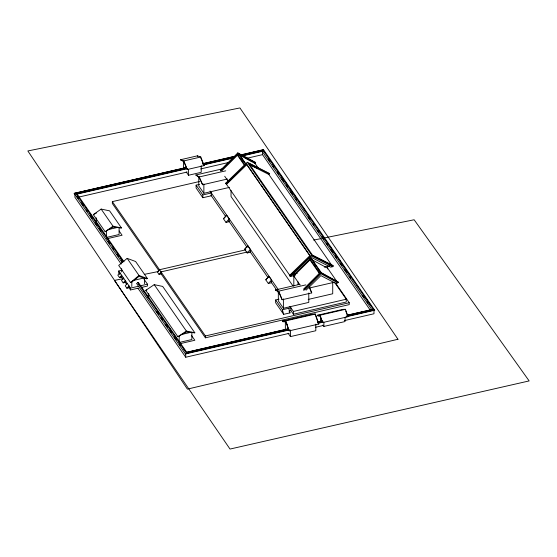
<?xml version="1.0" encoding="UTF-8"?>
<svg xmlns="http://www.w3.org/2000/svg" width="557" height="557" viewBox="0 0 557 557"><rect width="100%" height="100%" fill="white"/><g stroke="black" fill="none" stroke-linecap="round" stroke-linejoin="round"><path stroke-width="0.84" d="M242.852 155.828L262.208 151.358L263.475 149.652L374.722 310.228L345.988 316.863M136.472 283.29L185.418 353.946L186.686 352.233L288.094 328.818M331.331 264.638L268.864 174.473L269.386 173.805L268.961 173.199L247.294 162.24L225.703 183.183L226.128 183.796L226.65 184.221L246.904 164.566L246.389 164.141L226.128 183.796M246.389 164.141L309.831 255.726L289.577 275.381L289.995 275.993L290.517 276.418L292.634 275.931L311.586 257.522L330.621 267.158L332.738 266.671L333.253 266.002L332.835 265.39L312.421 255.071L248.972 163.486L269.386 173.805M239.016 154.839L255.141 163.528L255.663 162.881L238.222 153.481L220.774 170.936L220.356 170.324L237.797 152.876L255.245 162.268L254.716 162.916L258.545 168.444M306.078 290.183L320.881 275.604L335.683 283.346L337.8 282.852L338.329 282.204L321.257 272.631L311.523 258.587L310.729 258.156L309.936 258.956L309.936 259.882L319.662 273.926L317.873 275.722M223.496 218.762L226.65 215.239L229.185 218.908L229.185 221.693L226.017 222.431L223.475 218.762L226.65 215.239M226.031 222.424L229.185 218.908M244.648 249.285L247.795 245.769L250.337 249.432L250.337 252.224L247.162 252.955L244.627 249.292L247.795 245.769M247.183 252.955L250.337 249.432M265.793 279.816L268.947 276.3L271.482 279.962L271.482 282.754L268.314 283.485L265.773 279.823L268.947 276.3M268.335 283.478L271.482 279.962M119.511 277.581L121.628 275.235L121.628 277.094L119.511 277.581L117.819 275.144L119.936 272.791L119.936 274.03M123.605 278.089L121.496 280.443L123.188 282.879L125.297 282.392L125.297 280.533L123.188 282.879M127.316 283.443L125.2 285.79L126.892 288.234L129.008 287.746L129.008 285.88L126.892 288.234M159.462 269.602L157.346 271.948L159.037 274.392L161.154 273.905L161.154 272.046L159.037 274.392M221.895 170.741L237.428 155.208L237.428 154.282L244.725 164.809M300.132 285.142L293.811 276.014L309.936 259.882M303.607 289.055L319.662 273L309.936 258.956M309.511 284.084L312.498 281.097M303.433 290.267L320.881 272.812L338.329 282.204M304.568 290.065L320.881 273.745L337.8 282.852M289.995 275.993L311.586 255.043L333.253 266.002M127.156 258.364L118.69 265.417L130.533 282.51L131.591 282.267L138.999 276.39L146.4 278.848L147.459 278.604L135.616 261.512L127.156 258.364L138.999 275.464L147.459 278.604M130.533 282.51L138.999 275.464M93.311 214.619L101.151 209.084L109.611 210.852L121.461 227.952L112.994 227.11L105.155 231.712L93.311 214.619L96.403 213.066M105.155 231.712L112.994 226.184L121.461 227.952M145.767 290.329L154.226 284.655L162.686 286.423L194.832 332.821L186.372 331.986L177.913 336.727L145.767 290.329L146.825 290.086M177.913 336.727L186.372 331.06L194.832 332.821M180.482 159.748L197.401 155.842L200.785 157.004L204.168 165.61L187.249 169.516L183.866 161.843L180.482 159.748L183.866 160.91L200.785 157.004M122.136 262.591L74.172 193.363L186.059 167.532M203.006 163.612L234.365 156.371M241.146 154.804L263.475 149.652M186.553 167.566L74.172 193.363M202.637 163.849L234.803 156.42M240.735 155.055L262.841 149.951L373.239 309.309L374.722 310.228M82.52 191.789L90.123 190.034M96.883 188.475L107.021 186.135M108.712 185.746L112.096 184.966M113.781 184.569L121.391 182.814M123.076 182.424L126.46 181.645M130.686 180.67L140.824 178.331M147.584 176.764L157.722 174.425M159.413 174.035L162.79 173.255M164.482 172.865L172.085 171.11M173.777 170.72L177.161 169.941M181.387 168.959L186.456 167.789M203.354 163.89L208.422 162.721M210.114 162.331L213.491 161.544M215.183 161.154L217.717 160.569M219.409 160.179L222.786 159.399M229.547 157.84L234.615 156.67M248.13 153.551L253.971 152.2M255.642 151.817L258.984 151.044M76.393 193.913L186.95 168.381M202.985 164.684L233.369 157.666M241.808 155.716L262.521 150.933L262.521 154.651L370.022 309.824M123.181 261.776L75.655 193.175L77.138 194.101L187.055 168.715M203.959 164.809L232.708 158.174M78.934 197.046L187.222 172.043M200.764 168.917L228.683 162.47M247.294 158.167L262.521 154.651M186.212 171.918L188.517 175.246L201.209 172.315L201.209 165.701M227.486 179.013L202.602 184.764L199.176 177.425L195.792 175.002L222.382 168.862M225.766 170.825L199.218 176.952L195.834 174.995M158.877 270.66L112.347 203.493L112.347 201.634L199.49 181.512M198.793 176.583L198.793 185.968L203.869 193.293L229.505 187.375M108.121 229.609L117.423 227.465M106.429 237.442L119.114 234.511L119.114 227.897M106.847 238.765L122.08 235.249L119.114 230.974M119.678 274.281L118.69 272.853L118.69 270.994L122.074 270.215M159.525 269.727L245.825 249.801M161.022 271.886L247.35 252.008M132.65 280.61L144.493 277.873L144.493 283.659M118.69 270.994L130.533 288.094L138.15 286.333M139.842 285.943L147.459 284.181L147.459 286.047L141.534 287.412M129.057 287.816L130.533 289.953L138.15 288.192M293.435 274.253L297.201 273.369M324.271 267.123L329.73 265.87M293.811 276.014L295.217 275.687M309.281 286.646L311.739 292.898L282.127 299.736L278.744 292.063L275.36 289.967L299.896 284.307M275.36 289.967L278.744 291.137L305.821 284.885M309.038 288.08L334.137 282.288M288.742 308.265L290.002 312.874L283.659 314.336L275.631 302.75L275.631 299.958L279.015 299.179M308.188 299.436L332.724 293.769L332.724 282.608M278.326 291.555L278.326 300.933L283.402 308.258L308.78 302.395L308.78 293.024M181.721 334.437L191.023 332.285M289.167 310.952L290.858 310.562L293.393 314.225L346.273 302.012L346.273 299.227L334.91 282.831M289.891 306.378L293.393 311.44L346.273 299.227M112.347 201.634L205.408 335.962L349.232 302.75L349.232 304.609L205.408 337.82L160.862 273.515M180.029 342.263L191.873 339.533L191.873 332.09M180.447 343.585L194.832 340.264L191.371 335.265M282.399 321.104L312.011 314.266L315.394 314.051L318.778 324.035L289.167 330.872L285.783 321.821L282.817 321.709L282.399 321.104L285.783 320.888L315.394 314.051M320.087 316.111L317.97 315.847L317.546 315.234L342.924 309.372L345.465 309.316L348 316.703L322.621 322.566L320.087 316.111L320.087 315.178L345.465 309.316M317.97 315.847L319.377 315.52M317.671 321.988L321.897 321.013M347.248 315.158L373.239 309.309L346.983 315.366M288.54 328.867L186.052 352.532L137.537 282.496M318.186 322.023L322.419 321.041M186.372 352.665L188.907 352.073M193.14 351.098L198.215 349.928M199.907 349.538L203.291 348.752M207.524 347.777L217.676 345.431M224.443 343.871L234.594 341.525M236.286 341.135L239.67 340.355M241.362 339.965L248.979 338.203M250.671 337.814L254.055 337.034M258.281 336.052L263.364 334.882M265.055 334.492L268.439 333.713M272.665 332.731L282.817 330.392M347.115 315.541L350.499 314.761M354.732 313.786L359.808 312.609M361.5 312.219L364.884 311.44M289.187 329.626L185.739 353.514L185.739 357.239L289.187 333.351M318.012 322.969L323.102 321.793M347.693 316.118L373.977 310.047L373.977 313.765L344.303 320.623M185.418 353.946L288.519 330.134M318.096 323.304L323.171 322.134M315.471 327.279L323.102 325.518M322.921 325.037L323.889 326.43L345.041 321.549L345.041 317.567M288.129 333.274L290.434 336.602L315.812 330.74L315.812 324.125M210.337 191.601L211.298 192.994L211.298 195.786L202.825 197.728L196.099 187.953L196.099 185.161L199.49 184.381M196.099 185.161L202.825 194.936L211.298 192.994M122.965 278.681L114.45 280.408L230.013 449.06L529.15 380.925L414.15 219.764L323.902 238.027M144.249 274.378L158.724 271.447M313.682 240.095L321.347 238.542M317.546 315.234L320.087 315.178L322.621 322.566M250.316 164.698L257.111 168.13M249.278 164.573L268.864 174.473M332.738 266.671L311.586 255.976L290.517 276.418L225.703 183.183M240.004 154.992L242.949 156.58M244.419 157.366L251.04 160.931M311.523 259.52L327.648 268.202L336.407 280.839M220.356 170.324L220.878 170.727M289.577 275.381L290.1 275.806M263.649 150.794L265.132 152.931M268.585 157.916L269.574 159.337M272.533 163.612L274.016 165.756M277.483 170.755L278.472 172.19M280.944 175.761L282.928 178.616M284.906 181.471L286.883 184.332M289.856 188.614L291.339 190.759M294.799 195.758L295.795 197.185M298.761 201.474L300.244 203.618M303.711 208.617L304.7 210.045M307.666 214.334L309.156 216.471M329.939 246.473L330.928 247.9M333.894 252.189L335.878 255.043M338.844 259.332L340.327 261.477M342.806 265.048L344.783 267.903M347.749 272.192L349.239 274.329M352.699 279.336L353.688 280.763M356.661 285.045L358.144 287.189M365.072 297.187L367.049 300.049M369.033 302.904L371.011 305.758M268.467 159.518L269.95 161.662M272.923 165.951L273.919 167.379M277.386 172.385L278.869 174.529M281.842 178.825L283.826 181.679M286.298 185.258L287.788 187.403M290.761 191.692L292.738 194.553M295.711 198.842L296.707 200.276M308.592 217.439L310.082 219.583M313.055 223.872L314.044 225.3M317.511 230.306L318.994 232.45M321.967 236.746L323.951 239.601M326.43 243.179L327.913 245.324M330.886 249.613L332.87 252.474M335.342 256.053L336.832 258.197M340.299 263.203L341.782 265.348M344.755 269.637L346.739 272.498M349.712 276.787L350.701 278.215M362.593 295.377L364.076 297.522M367.049 301.817L368.038 303.245M262.208 151.358L371.756 309.497M255.245 162.268L255.663 162.881M335.871 283.457L349.232 302.75M247.294 162.24L311.586 255.043M246.904 164.566L259.694 183.023M260.676 184.444L309.866 255.44M239.016 153.913L245.825 163.744M237.797 152.876L246.006 164.719M310.729 258.156L320.881 272.812M241.933 159.058L242.908 160.458M314.928 264.429L316.39 266.538M318.82 270.048L320.282 272.157M237.428 155.208L244.725 165.742M348 316.703L345.73 310.98M311.739 292.898L309.344 287.579M224.708 176.256L228.112 181.171M292.829 285.748L231.037 196.544L231.037 190.466M318.353 323.422L318.778 324.035M197.401 155.842L197.826 156.454M203.744 164.997L204.168 165.61M210.003 191.058L278.159 289.445M210.971 195.249L225.752 216.589M228.711 220.857L247.085 247.378M249.884 251.423L267.966 277.518M270.897 281.751L278.716 293.038M289.16 311.655L290.002 312.874M275.631 299.958L282.399 309.727L283.666 314.35M287.203 324.501L285.358 321.835L285.358 329.278M154.226 284.655L186.372 331.06M101.151 209.084L112.994 226.184M144.005 279.196L147.459 284.181M77.138 194.101L124.016 261.769M138.324 282.427L186.686 352.233M85.346 206.842L86.342 208.269M89.308 212.558L90.798 214.703M94.265 219.709L95.254 221.136M98.227 225.425L99.71 227.569M103.177 232.575L104.166 234.003M107.139 238.292L108.622 240.436M120.507 257.592L121.503 259.019M137.844 282.608L139.821 285.469M143.288 290.476L144.277 291.903M147.25 296.192L148.733 298.336M169.537 328.358L170.526 329.786M173.499 334.075L175.476 336.936M178.449 341.225L179.932 343.37M183.399 348.376L184.388 349.803M76.894 196.405L78.377 198.55M81.343 202.832L83.327 205.686M86.293 209.975L87.282 211.402M90.248 215.684L92.232 218.546M95.198 222.828L97.176 225.682M99.153 228.544L101.137 231.399M108.065 241.397L109.548 243.541M112.514 247.823L113.503 249.251M116.97 254.25L118.453 256.394M121.419 260.676L122.408 262.103M156.545 311.384L158.522 314.239M161.001 317.81L162.484 319.955M165.45 324.237L167.434 327.091M169.906 330.663L171.389 332.808M174.355 337.089L176.339 339.951M179.305 344.233L180.294 345.66M121.175 264.046L74.916 197.269L74.916 193.551M137.927 288.22L185.739 357.239M121.161 276.418L123.132 279.266M125.109 282.114L126.585 284.251M202.602 184.764L199.218 176.952L199.176 177.425M200.785 157.937L203.416 164.218M278.744 291.137L282.127 299.736M183.866 160.91L187.249 169.516M315.659 315.749L318.082 322.656M285.783 320.888L289.167 330.872M327.655 266.343L327.655 268.947M323.889 322.447L323.889 326.43M320.505 315.965L320.505 321.549M319.662 273L319.662 273.926M298.037 281.905L298.037 284.481M293.817 274.155L293.817 286.305M293.393 311.44L293.393 314.225M290.858 310.562L290.858 307.77L282.399 309.727L282.399 312.519M290.434 329.988L290.434 336.602M283.402 298.879L283.402 308.258M205.408 335.962L205.408 337.82M203.869 183.907L203.869 193.293M202.825 194.936L202.825 197.728M188.517 169.46L188.517 175.246M183.441 161.307L183.441 167.998M179.18 335.85L179.18 342.458M148.726 293.539L148.726 298.503M131.807 281.626L131.807 286.59M130.533 288.094L130.533 289.953M121.656 268.627L121.656 271.934M106.429 230.828L106.429 236.614M96.277 217.829L96.277 222.793M397.963 339.262L187.403 389.127L27.85 150.954L239.928 107.94L397.963 339.262"/></g></svg>
